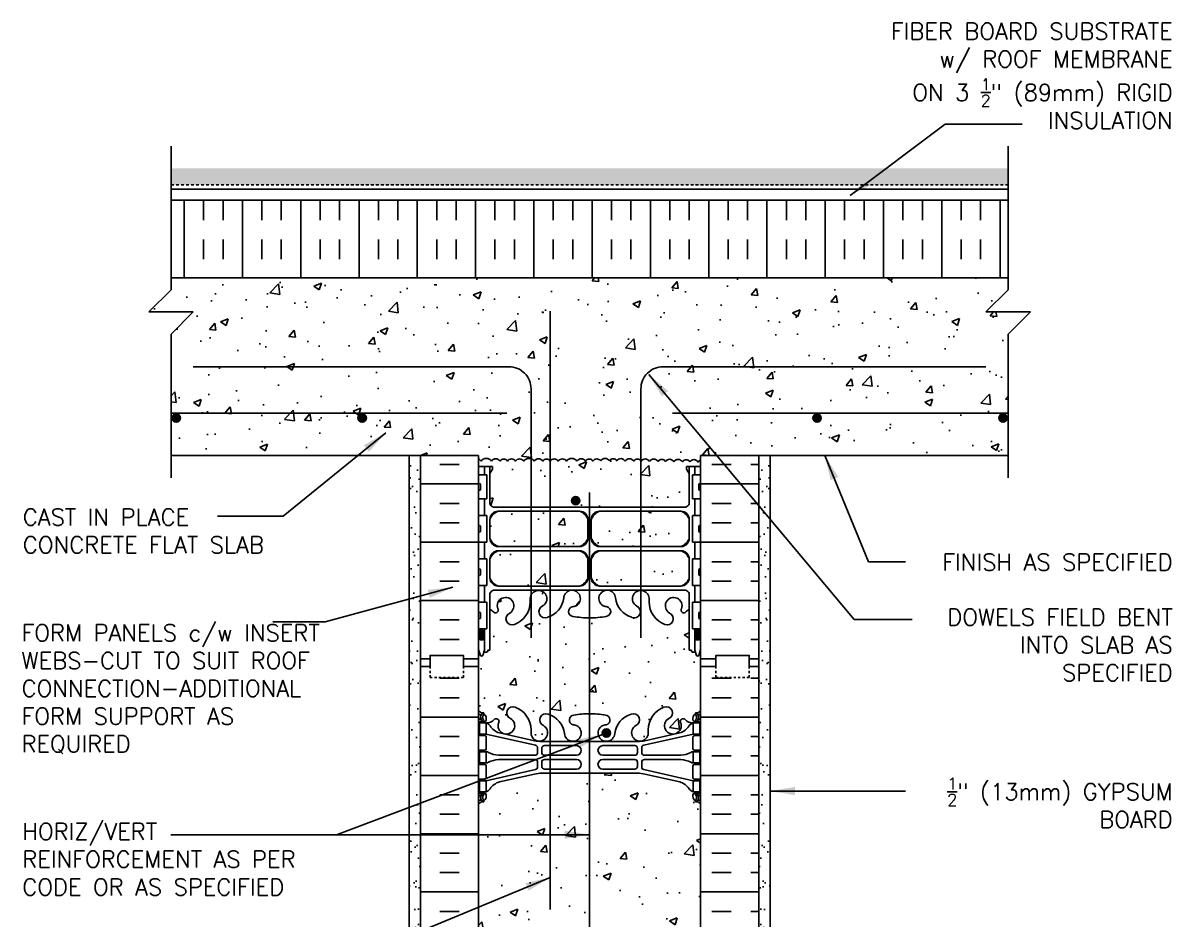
# Model space of a CAD drawing. Header units: inches. Extents: x 103.7 to 155.5, y 81.8 to 152.
# Drawn here: x 103.7 to 155.5, y 111.7 to 152 of the extents above; entities that cross this region are included whole.
import ezdxf

# ---------------------------------------------------------------- set-up
doc = ezdxf.new("R2010")
doc.units = ezdxf.units.IN
doc.header["$LTSCALE"] = 0.5
doc.header["$MEASUREMENT"] = 0
doc.linetypes.add('DASHED2', pattern=[0.375, 0.25, -0.125])
for name, color, linetype in [('HATCH', 12, 'Continuous'), ('line25', 2, 'Continuous'), ('LINE3', 3, 'Continuous'), ('LINE50', 5, 'Continuous'), ('LINE9', 9, 'Continuous'), ('TEXT', 4, 'Continuous'), ('Web_Edge', 9, 'Continuous')]:
    doc.layers.add(name, color=color, linetype=linetype)
doc.styles.add('DIM', font='romans.shx', dxfattribs={"width": 0.7})
doc.styles.add('ROMANS', font='romans.shx', dxfattribs={"height": 0.75})
doc.dimstyles.new('ext_12', dxfattribs={"dimscale": 12, "dimtxt": 0.09375, "dimasz": 0.09375, "dimexe": 0.09375, "dimexo": 0.0625, "dimgap": 0.0625, "dimtad": 1, "dimdec": 1, "dimzin": 3, "dimdsep": 46, "dimlunit": 4, "dimtxsty": 'DIM', "dimcen": 0.09, "dimdle": 0.09375, "dimclrt": 4, "dimadec": 0, "dimazin": 0, "dimtfac": 1, "dimtdec": 1, "dimtmove": 2, "dimatfit": 3, "dimfxl": 1, "dimfrac": 2, "dimtolj": 1, "dimtzin": 0, "dimarcsym": 0})

msp = doc.modelspace()

# ---------------------------------------------------------------- hatches: boundary and pattern name
at = {"layer": 'HATCH'}
h = msp.add_hatch(dxfattribs=at)
h.set_pattern_fill('GRAVEL', color=256, style=0)
h.set_pattern_definition([(228.0128, (40.07605, -8.25249), (-7.999998232, -9.000001342), [0.134536, -13.319088]), (184.9697, (39.986048, -8.35249), (12.000001052, 0.999991307), [0.230868, -22.855925]), (132.5104, (39.75605, -8.37249), (9.999990718, -11.000008674), [0.162788, -16.116032]), (267.2737, (39.366048, -8.62249), (0.999996018, 20.000000295), [0.210238, -20.813558]), (292.8337, (39.356048, -8.83249), (-5.000009905, 11.999996412), [0.206155, -20.409373]), (357.2737, (39.436048, -9.02249), (-20.000000295, 0.999996018), [0.210238, -20.813558]), (37.6942, (39.646048, -9.03249), (-13.0000073456, -9.999990405), [0.278029, -27.524849]), (72.2553, (39.866048, -8.86249), (7.000010763, 21.999996231), [0.262488, -25.986321]), (121.4296, (39.946048, -8.61249), (-8.000008234, 12.999995036), [0.21095, -20.884073]), (175.2364, (39.83605, -8.43249), (11.000000946, -0.999991533), [0.240832, -11.800763]), (222.3974, (39.596048, -8.41249), (-12.000007351, -10.999992082), [0.311448, -30.833375]), (138.8141, (40.35605, -8.63249), (-7.000002947, 5.999997313), [0.106301, -10.523844]), (171.4692, (40.27605, -8.56249), (12.999998285, -2.00000791), [0.202237, -20.021511]), (225, (40.07605, -8.5325), (-1e-16, -1.0000003), [0.141421, -1.272792]), (203.1986, (40.00605, -8.41249), (4.99999973, 2.000001325), [0.076158, -7.539615]), (291.8014, (39.93605, -8.4425), (-0.99999991, 3.00000027), [0.107703, -5.277462]), (30.9638, (39.97605, -8.5425), (2.99999802, 2.00000248), [0.174929, -5.656023]), (161.5651, (40.12605, -8.4525), (2.00000043, -0.9999984), [0.126491, -3.035787]), (16.3895, (39.35605, -8.44249), (10.000002198, 2.99999271), [0.1772, -17.542845]), (70.3462, (39.52605, -8.39249), (-3.999995247, -11.000002136), [0.148661, -14.717408]), (293.1986, (40.12605, -8.25249), (-2.000001325, 4.99999973), [0.152315, -7.463458]), (343.6105, (40.18605, -8.39249), (-10.000002198, 2.99999271), [0.1772, -17.542845]), (339.444, (39.35605, -9.06249), (-5.000001845, 1.999996), [0.17088, -8.373124]), (294.7751, (39.51605, -9.12249), (-4.99999219, 11.000003422), [0.143178, -14.174643]), (66.8014, (40.13605, -9.25249), (2.000001325, 4.99999973), [0.152315, -7.463458]), (17.354, (40.19605, -9.11249), (-13.00000202, -3.999994502), [0.167631, -16.595424]), (69.444, (39.64605, -9.25249), (-1.999996, -5.000001845), [0.08544, -8.458564]), (101.3099, (40.07605, -9.2525), (-0.99999763, 4.00000075), [0.05099, -5.048029]), (165.9638, (40.06605, -9.2025), (3.00000055, -0.99999806), [0.206155, -3.91695]), (186.009, (39.86605, -9.15249), (9.999999751, 0.999999317), [0.19105, -18.913923]), (303.6901, (39.97605, -8.6325), (-1.00000133, 1.99999956), [0.144222, -3.461329]), (353.1572, (40.056048, -8.75249), (16.9999993655, -2.000007998), [0.251794, -24.927563]), (60.9454, (40.30605, -8.78249), (-4.000000027, -7.000000385), [0.102956, -10.192674]), (90, (40.356, -8.6925), (-1, 1), [0.06, -0.94]), (120.2564, (39.84605, -9.12249), (3.999994887, -7.000002456), [0.138924, -13.75352]), (48.0128, (39.77605, -9.00249), (7.999998232, 9.000001342), [0.269072, -13.184552]), (0, (39.956, -8.8025), (1, 1), [0.26, -0.74]), (325.3048, (40.21605, -8.80249), (-9.99999426, 7.00000861), [0.158114, -15.653274]), (254.0546, (40.34605, -8.89249), (-0.99999989, -4.00000013), [0.145602, -7.134508]), (207.646, (40.306048, -9.03249), (-18.999995807, -10.000007713), [0.237065, -23.469474]), (175.4261, (40.096048, -9.14249), (-13.000000558, 0.999994801), [0.250799, -24.829074])])
h.paths.add_polyline_path([(148.098, 144.722), (148.098, 145.472), (110.396, 145.472), (110.396, 144.722)])
h = msp.add_hatch(dxfattribs=at)
h.set_pattern_fill('INSUL', color=256, scale=7, angle=90, style=0)
h.set_pattern_definition([(90, (37.4825, -14.3667), (-2.625, 2e-16), []), (90, (36.6075, -14.3667), (-2.625, 2e-16), [0.875, -0.875]), (90, (35.7325, -14.3667), (-2.625, 2e-16), [0.875, -0.875])])
h.paths.add_polyline_path([(148.098, 140.534), (148.098, 144.034), (110.396, 144.034), (110.396, 140.534)])
h = msp.add_hatch(dxfattribs=at)
h.set_pattern_fill('AR-CONC', color=256, scale=0.5)
h.paths.add_polyline_path([(148.098, 138.003), (149.098, 139.003), (147.098, 139.003), (148.098, 140.003), (148.098, 140.534), (110.396, 140.534), (110.396, 140.003), (109.396, 139.003), (111.396, 139.003), (110.396, 138.003), (110.396, 132.534), (124.247, 132.534), (124.247, 132.368, -0.154863), (124.356, 132.284, -0.520567), (124.822, 132.284, -0.520567), (125.215, 132.284, -0.520567), (125.547, 132.284, -0.520567), (125.909, 132.284, -0.520567), (126.281, 132.284, -0.520567), (126.747, 132.284, -0.520567), (127.14, 132.284, -0.520567), (127.471, 132.284, -0.520567), (127.834, 132.284, -0.520567), (128.206, 132.284, -0.520567), (128.672, 132.284, -0.520567), (129.065, 132.284, -0.520567), (129.396, 132.284, -0.493322), (129.747, 132.3, -0.520567), (130.14, 132.3, -0.520567), (130.471, 132.3, -0.546814), (130.843, 132.284, -0.520567), (131.237, 132.284, -0.520567), (131.568, 132.284, -0.546814), (131.94, 132.269, -0.520567), (132.333, 132.269, -0.520567), (132.664, 132.269, -0.546814), (133.036, 132.254, -0.520567), (133.43, 132.254, -0.520567), (133.761, 132.254, -0.546814), (134.133, 132.239, -0.153631), (134.247, 132.327), (134.247, 132.534), (148.098, 132.534)])
h.paths.add_polyline_path([(133.737, 131.722), (133.617, 131.922), (133.617, 132.034), (134.247, 132.034), (134.247, 132.327, 0.153631), (134.133, 132.239, 0.546814), (133.761, 132.254, 0.520567), (133.43, 132.254, 0.520567), (133.036, 132.254, 0.546814), (132.664, 132.269, 0.520567), (132.333, 132.269, 0.520567), (131.94, 132.269, 0.546814), (131.568, 132.284, 0.520567), (131.237, 132.284, 0.520567), (130.843, 132.284, 0.546814), (130.471, 132.3, 0.520567), (130.14, 132.3, 0.520567), (129.747, 132.3, 0.493322), (129.396, 132.284, 0.520567), (129.065, 132.284, 0.520567), (128.672, 132.284, 0.520567), (128.206, 132.284, 0.520567), (127.834, 132.284, 0.520567), (127.471, 132.284, 0.520567), (127.14, 132.284, 0.520567), (126.747, 132.284, 0.520567), (126.281, 132.284, 0.520567), (125.909, 132.284, 0.520567), (125.547, 132.284, 0.520567), (125.215, 132.284, 0.520567), (124.822, 132.284, 0.520567), (124.356, 132.284, 0.154863), (124.247, 132.368), (124.247, 132.034), (124.877, 132.034), (124.877, 131.922), (124.757, 131.722), (124.757, 130.361, 0.268156), (124.918, 130.213), (133.576, 130.213, 0.268138), (133.737, 130.361)])
h.paths.add_polyline_path([(129.171, 128.809), (129.171, 129.65, 0.225652), (128.796, 130.025), (125.132, 130.025, 0.225652), (124.757, 129.65), (124.757, 128.809, 0.225652), (125.132, 128.434), (128.796, 128.434, 0.225652)])
h.paths.add_polyline_path([(129.171, 127.869, 0.225652), (128.796, 128.244), (125.132, 128.244, 0.225652), (124.757, 127.869), (124.757, 127.028, 0.225652), (125.132, 126.653), (128.796, 126.653, 0.225652), (129.171, 127.028)])
h.paths.add_polyline_path([(133.737, 127.869, 0.225652), (133.362, 128.244), (129.698, 128.244, 0.225652), (129.323, 127.869), (129.323, 127.028, 0.225652), (129.698, 126.653), (133.362, 126.653, 0.225652), (133.737, 127.028)])
h.paths.add_polyline_path([(133.737, 129.65, 0.225652), (133.362, 130.025), (129.698, 130.025, 0.225652), (129.323, 129.65), (129.323, 128.809, 0.225652), (129.698, 128.434), (133.362, 128.434, 0.225652), (133.737, 128.809)])
h.paths.add_polyline_path([(134.247, 123.034), (134.247, 123.794), (134.162, 123.533, -0.6), (134.062, 123.533), (134.013, 123.683), (133.887, 123.683, -0.414214), (133.837, 123.733), (133.837, 123.763), (133.737, 123.763), (133.737, 125.6, 0.108935), (133.584, 125.487, -0.8344), (133.373, 125.613), (133.385, 125.634, 2.155404), (132.846, 125.44, -1), (132.632, 124.929, -0.311223), (131.923, 125.945), (131.924, 126.11, 1.661382), (131.363, 125.757, -1), (131.149, 125.246, -0.30095), (130.413, 126.118, 1.661382), (129.852, 125.765, 0.055617), (130.031, 125.72, -0.843243), (129.997, 125.287, -0.049932), (129.247, 125.223, -0.049932), (128.497, 125.287, -0.843243), (128.463, 125.72, 0.055617), (128.642, 125.765, 1.661382), (128.081, 126.118, -0.30095), (127.345, 125.246, -1), (127.131, 125.757, 1.661382), (126.57, 126.11), (126.571, 125.945, -0.311223), (125.862, 124.929, -1), (125.648, 125.44, 2.155404), (125.11, 125.634), (125.121, 125.613, -0.834375), (124.91, 125.487, 0.108938), (124.757, 125.6), (124.757, 123.763), (124.657, 123.763), (124.657, 123.733, -0.414214), (124.607, 123.683), (124.481, 123.683), (124.432, 123.533, -0.6), (124.332, 123.533), (124.247, 123.794), (124.247, 123.034), (124.247, 121.034, 0.088416), (124.393, 120.937), (124.483, 120.937), (124.483, 120.895, -0.249069), (124.593, 120.688), (124.593, 120.621, -0.414214), (124.531, 120.558), (124.483, 120.558), (124.483, 120.488), (124.588, 120.488, 0.231736), (124.946, 120.639, -0.8344), (125.157, 120.514), (125.146, 120.492, 2.155404), (125.684, 120.687, -1), (125.898, 121.198, -0.311223), (126.607, 120.182), (126.606, 120.017, 1.661382), (127.167, 120.37, -1), (127.381, 120.881, -0.30095), (128.117, 120.009, 1.661382), (128.678, 120.361, 0.055617), (128.499, 120.407, -0.843243), (128.533, 120.839, -0.047544), (129.247, 120.904, -0.047544), (129.961, 120.839, -0.843243), (129.995, 120.407, 0.055617), (129.816, 120.361, 1.661382), (130.377, 120.009, -0.30095), (131.113, 120.881, -1), (131.327, 120.37, 1.661382), (131.888, 120.017), (131.887, 120.182, -0.311223), (132.596, 121.198, -1), (132.81, 120.687, 2.155404), (133.349, 120.492), (133.337, 120.514, -0.834375), (133.548, 120.639, 0.23174), (133.906, 120.488), (134.011, 120.488), (134.011, 120.558), (133.964, 120.558, -0.414214), (133.901, 120.621), (133.901, 120.688, -0.249069), (134.011, 120.895), (134.011, 120.937), (134.101, 120.937, 0.08841), (134.247, 121.034)])
h.paths.add_polyline_path([(134.247, 116.842, 0.08841), (134.101, 116.939), (134.011, 116.939), (134.011, 116.981, -0.249069), (133.901, 117.188), (133.901, 117.256, -0.414214), (133.964, 117.318), (134.011, 117.318), (134.011, 117.388), (133.906, 117.388, -0.155529), (133.73, 117.522, 0.180914), (133.313, 117.834), (131.732, 118.187, 0.054974), (131.405, 118.223), (129.247, 118.223), (127.089, 118.223, 0.054974), (126.762, 118.187), (125.181, 117.834, 0.180914), (124.764, 117.522, -0.155529), (124.588, 117.388), (124.483, 117.388), (124.483, 117.318), (124.531, 117.318, -0.414214), (124.593, 117.256), (124.593, 117.188, -0.249069), (124.483, 116.981), (124.483, 116.939), (124.393, 116.939, 0.088416), (124.247, 116.842), (124.247, 111.227, 0.088416), (124.393, 111.129), (124.483, 111.129), (124.483, 111.088, -0.249069), (124.593, 110.881), (124.593, 110.813, -0.414214), (124.531, 110.751), (124.483, 110.751), (124.483, 110.681), (124.588, 110.681, -0.155529), (124.764, 110.547, 0.180914), (125.181, 110.235), (126.762, 109.882, 0.054974), (127.089, 109.846), (129.247, 109.846), (131.405, 109.846, 0.054974), (131.732, 109.882), (133.313, 110.235, 0.180914), (133.73, 110.547, -0.155529), (133.906, 110.681), (134.011, 110.681), (134.011, 110.751), (133.964, 110.751, -0.414214), (133.901, 110.813), (133.901, 110.881, -0.249069), (134.011, 111.088), (134.011, 111.129), (134.101, 111.129, 0.08841), (134.247, 111.227)])
h.paths.add_polyline_path([(134.247, 107.034, 0.08841), (134.101, 107.132), (134.011, 107.132), (134.011, 107.174, -0.249069), (133.901, 107.381), (133.901, 107.448, -0.414214), (133.964, 107.511), (134.011, 107.511), (134.011, 107.581), (133.906, 107.581, 0.231736), (133.548, 107.43, -0.8344), (133.337, 107.555), (133.349, 107.576, 2.155404), (132.81, 107.382, -1), (132.596, 106.871, -0.311223), (131.887, 107.887), (131.888, 108.052, 1.661382), (131.327, 107.699, -1), (131.113, 107.188, -0.30095), (130.377, 108.06, 1.661382), (129.816, 107.708, 0.055617), (129.995, 107.662, -0.843243), (129.961, 107.23, -0.047544), (129.247, 107.165, -0.047544), (128.533, 107.23, -0.843243), (128.499, 107.662, 0.055617), (128.678, 107.708, 1.661382), (128.117, 108.06, -0.30095), (127.381, 107.188, -1), (127.167, 107.699, 1.661382), (126.606, 108.052), (126.607, 107.887, -0.311223), (125.898, 106.871, -1), (125.684, 107.382, 2.155404), (125.146, 107.576), (125.157, 107.555, -0.834375), (124.946, 107.43, 0.23174), (124.588, 107.581), (124.483, 107.581), (124.483, 107.511), (124.531, 107.511, -0.414214), (124.593, 107.448), (124.593, 107.381, -0.249069), (124.483, 107.174), (124.483, 107.132), (124.393, 107.132, 0.088416), (124.247, 107.034), (124.247, 105.034), (128.247, 105.034), (129.247, 104.034), (129.247, 106.034), (130.247, 105.034), (134.247, 105.034)])
h = msp.add_hatch(dxfattribs=at)
h.set_pattern_fill('AR-SAND', color=256, scale=0.5, style=0)
h.set_pattern_definition([(142.5, (353.0134, 2.6143), (0.0314967, 0.9634119), [0, -0.76, 0, -0.85, 0, -0.8125]), (172.5, (353.0134, 2.6143), (-0.8848884, 1.411073), [0, -0.41, 0, -0.685, 0, -0.2625]), (212.5, (353.6284, 2.6143), (-1.557071, 0.0028295), [0, -0.25, 0, -0.9, 0, -1.175]), (222.5, (353.6284, 2.6143), (-1.503063, 0.438838), [0, -0.125, 0, -0.59, 0, -0.675])])
h.paths.add_polyline_path([(121.122, 116.947), (121.622, 116.947), (121.622, 105.034), (121.122, 105.034)])
h.paths.add_polyline_path([(121.122, 132.534), (121.622, 132.534), (121.622, 132.06), (121.122, 132.06)])
h.paths.add_polyline_path([(121.122, 117.034), (121.622, 117.034), (121.622, 132.034), (121.122, 132.034)])
h.paths.add_polyline_path([(121.622, 140.535), (121.122, 140.535), (121.122, 140.534), (121.622, 140.534)])
h = msp.add_hatch(dxfattribs=at)
h.set_pattern_fill('INSUL', color=256, scale=7, style=0)
h.paths.add_polyline_path([(124.247, 132.534), (121.622, 132.534), (121.622, 123.034), (122.06, 123.034), (122.06, 123.534), (123.56, 123.534), (123.56, 123.034), (124.247, 123.034)])
h.paths.add_polyline_path([(136.872, 132.534), (134.247, 132.534), (134.247, 123.034), (134.935, 123.034), (134.935, 123.534), (136.435, 123.534), (136.435, 123.034), (136.872, 123.034)])
h = msp.add_hatch(dxfattribs=at)
h.set_pattern_fill('AR-SAND', color=256, scale=0.5, style=0)
h.set_pattern_definition([(37.5, (-94.5193, 2.6143), (-0.0314967, 0.9634119), [0, -0.76, 0, -0.85, 0, -0.8125]), (7.5, (-94.5193, 2.6143), (0.8848884, 1.411073), [0, -0.41, 0, -0.685, 0, -0.2625]), (327.5, (-95.1343, 2.6143), (1.557071, 0.0028295), [0, -0.25, 0, -0.9, 0, -1.175]), (317.5, (-95.1343, 2.6143), (1.503063, 0.438838), [0, -0.125, 0, -0.59, 0, -0.675])])
h.paths.add_polyline_path([(137.372, 116.947), (136.872, 116.947), (136.872, 105.034), (137.372, 105.034)])
h.paths.add_polyline_path([(137.372, 132.534), (136.872, 132.534), (136.872, 132.06), (137.372, 132.06)])
h.paths.add_polyline_path([(137.372, 117.034), (136.872, 117.034), (136.872, 132.034), (137.372, 132.034)])
h = msp.add_hatch(dxfattribs=at)
h.set_pattern_fill('INSUL', color=256, scale=7, style=0)
h.paths.add_polyline_path([(136.872, 123.034), (136.435, 123.034), (136.435, 122.534), (134.935, 122.534), (134.935, 123.034), (134.247, 123.034), (134.247, 105.034), (134.935, 105.034), (134.935, 105.534), (136.435, 105.534), (136.435, 105.034), (136.872, 105.034)])
h.paths.add_polyline_path([(124.247, 123.034), (123.56, 123.034), (123.56, 122.534), (122.06, 122.534), (122.06, 123.034), (121.622, 123.034), (121.622, 105.034), (122.06, 105.034), (122.06, 105.534), (123.56, 105.534), (123.56, 105.034), (124.247, 105.034)])
at = {"layer": 'LINE3'}
for points in [[(110.813, 134.222, 1), (110.438, 134.222, 1)], [(119.188, 134.222, 1), (118.813, 134.222, 1)], [(139.681, 134.222, 1), (139.306, 134.222, 1)], [(148.056, 134.222, 1), (147.681, 134.222, 1)], [(128.805, 130.502, 1), (128.43, 130.502, 1)], [(130.191, 120.036, 1), (129.816, 120.036, 1)]]:
    msp.add_hatch(color=256, dxfattribs=at).paths.add_polyline_path(points)

# ---------------------------------------------------------------- linework, layer by layer
at = {"layer": 'HATCH'}
for points in [[(124.822, 132.284, 0.520567), (124.356, 132.284, 0.154863), (124.247, 132.368, 0.154863)], [(126.747, 132.284, 0.520567), (126.281, 132.284, 0.520567), (125.909, 132.284, 0.520567), (125.547, 132.284, 0.520567), (125.215, 132.284, 0.520567), (124.822, 132.284, 0.212897), (124.822, 132.284, 0.212897)], [(128.672, 132.284, 0.520567), (128.206, 132.284, 0.520567), (127.834, 132.284, 0.520567), (127.471, 132.284, 0.520567), (127.14, 132.284, 0.520567), (126.747, 132.284, 0.212897), (126.747, 132.284, 0.212897)], [(129.747, 132.3, 0.493322), (129.396, 132.284, 0.520567), (129.065, 132.284, 0.520567), (128.672, 132.284, 0.212897), (128.672, 132.284)], [(130.843, 132.284, 0.546814), (130.471, 132.3, 0.520567), (130.14, 132.3, 0.520567), (129.747, 132.3, 0.212897), (129.747, 132.3)], [(131.94, 132.269, 0.546814), (131.568, 132.284, 0.520567), (131.237, 132.284, 0.520567), (130.843, 132.284, 0.212897), (130.843, 132.284)], [(133.036, 132.254, 0.546814), (132.664, 132.269, 0.520567), (132.333, 132.269, 0.520567), (131.94, 132.269, 0.212897), (131.94, 132.269)], [(134.133, 132.239, 0.546814), (133.761, 132.254, 0.520567), (133.43, 132.254, 0.520567), (133.036, 132.254, 0.212897), (133.036, 132.254)], [(134.247, 132.327, 0.153631), (134.133, 132.239), (134.133, 132.239)]]:
    msp.add_lwpolyline(points, format="xyb", dxfattribs=at)
at = {"layer": 'line25'}
for p, q in [((110.396, 140.534), (148.098, 140.534)), ((124.247, 132.534), (110.396, 132.534)), ((124.247, 123.034), (124.247, 132.534)), ((124.247, 123.034), (124.247, 132.534)), ((134.247, 132.534), (134.247, 123.034)), ((134.247, 132.534), (148.098, 132.534)), ((124.247, 131.659), (124.612, 131.659)), ((124.612, 130.579), (124.612, 131.659)), ((134.247, 131.659), (133.882, 131.659)), ((133.882, 130.579), (133.882, 131.659)), ((124.247, 130.579), (124.612, 130.579)), ((134.247, 130.579), (133.882, 130.579)), ((124.247, 129.829), (124.612, 129.829)), ((124.612, 129.829), (124.612, 128.629)), ((134.247, 129.829), (133.882, 129.829)), ((133.882, 129.829), (133.882, 128.629)), ((124.247, 128.629), (124.612, 128.629)), ((134.247, 128.629), (133.882, 128.629)), ((124.247, 127.879), (124.612, 127.879)), ((124.612, 127.879), (124.612, 126.679)), ((134.247, 127.879), (133.882, 127.879)), ((133.882, 127.879), (133.882, 126.679)), ((124.247, 126.679), (124.612, 126.679)), ((134.247, 126.679), (133.882, 126.679)), ((124.247, 125.929), (124.612, 125.929)), ((124.612, 125.929), (124.612, 124.729)), ((134.247, 125.929), (133.882, 125.929)), ((133.882, 125.929), (133.882, 124.729)), ((124.247, 124.729), (124.612, 124.729)), ((134.247, 124.729), (133.882, 124.729)), ((124.247, 123.034), (124.247, 105.034)), ((134.247, 105.034), (134.247, 123.034))]:
    msp.add_line(p, q, dxfattribs=at)
msp.add_lwpolyline([(148.098, 144.034), (110.396, 144.034)], dxfattribs=at)
at = {"layer": 'LINE3'}
for p, q in [((127.466, 112.088), (127.466, 139.034)), ((110.396, 134.44), (125.521, 134.44)), ((148.098, 134.44), (132.973, 134.44)), ((129.247, 106.034), (129.247, 130.862))]:
    msp.add_line(p, q, dxfattribs=at)
at = {"layer": 'LINE3', "linetype": 'Continuous'}
for points in [[(126.61, 124.327), (126.61, 135.534, 0.414214), (125.61, 136.534), (111.396, 136.534)], [(131.556, 124.327), (131.556, 135.534, -0.414214), (132.556, 136.534), (147.098, 136.534)]]:
    msp.add_lwpolyline(points, format="xyb", dxfattribs=at)
at = {"layer": 'LINE3'}
for centre in [(110.626, 134.222), (119.001, 134.222), (139.493, 134.222), (147.868, 134.222), (128.617, 130.502), (130.003, 120.036)]:
    msp.add_circle(centre, 0.188, dxfattribs=at)
at = {"layer": 'LINE50', "color": 9, "linetype": 'DASHED2'}
msp.add_line((148.098, 144.722), (110.396, 144.722), dxfattribs=at)
at = {"layer": 'LINE50'}
for p, q in [((121.622, 132.534), (121.622, 123.034)), ((136.872, 132.534), (136.872, 123.034)), ((121.622, 105.034), (121.622, 123.034)), ((134.247, 123.034), (134.935, 123.034)), ((136.872, 105.034), (136.872, 123.034))]:
    msp.add_line(p, q, dxfattribs=at)
for points in [[(121.622, 123.034), (122.06, 123.034), (122.06, 123.534), (123.56, 123.534), (123.56, 123.034), (124.247, 123.034)], [(136.872, 123.034), (136.435, 123.034), (136.435, 123.534), (134.935, 123.534), (134.935, 123.034), (134.247, 123.034)]]:
    msp.add_lwpolyline(points, dxfattribs=at)
at = {"layer": 'LINE9'}
for p, q in [((110.396, 140.003), (110.396, 146.472)), ((148.098, 140.003), (148.098, 146.472)), ((109.396, 139.003), (110.396, 140.003)), ((147.098, 139.003), (148.098, 140.003)), ((109.396, 139.003), (111.396, 139.003)), ((111.396, 139.003), (110.396, 138.003)), ((147.098, 139.003), (149.098, 139.003)), ((149.098, 139.003), (148.098, 138.003)), ((110.396, 131.534), (110.396, 138.003)), ((148.098, 131.534), (148.098, 138.003)), ((121.122, 132.534), (121.122, 105.034)), ((137.372, 132.534), (137.372, 105.034)), ((124.247, 131.009), (124.247, 131.229)), ((124.247, 131.174), (124.247, 131.174)), ((124.247, 131.064), (124.247, 131.064)), ((124.287, 131.269), (124.287, 131.269)), ((124.287, 130.969), (124.287, 130.969)), ((124.327, 131.009), (124.327, 131.229)), ((134.167, 131.009), (134.167, 131.229)), ((134.207, 131.269), (134.207, 131.269)), ((134.207, 130.969), (134.207, 130.969)), ((134.247, 131.009), (134.247, 131.229)), ((134.247, 131.174), (134.247, 131.174)), ((134.247, 131.064), (134.247, 131.064)), ((124.247, 129.339), (124.247, 129.119)), ((124.247, 129.284), (124.247, 129.284)), ((124.247, 129.174), (124.247, 129.174)), ((124.287, 129.379), (124.287, 129.379)), ((124.287, 129.079), (124.287, 129.079)), ((124.327, 129.339), (124.327, 129.119)), ((134.167, 129.339), (134.167, 129.119)), ((134.207, 129.379), (134.207, 129.379)), ((134.207, 129.079), (134.207, 129.079)), ((134.247, 129.339), (134.247, 129.119)), ((134.247, 129.284), (134.247, 129.284)), ((134.247, 129.174), (134.247, 129.174)), ((124.247, 127.389), (124.247, 127.169)), ((124.247, 127.334), (124.247, 127.334)), ((124.327, 127.389), (124.327, 127.169)), ((134.167, 127.389), (134.167, 127.169)), ((134.247, 127.389), (134.247, 127.169)), ((134.247, 127.334), (134.247, 127.334)), ((124.247, 127.224), (124.247, 127.224)), ((124.287, 127.129), (124.287, 127.129)), ((134.207, 127.129), (134.207, 127.129)), ((134.247, 127.224), (134.247, 127.224)), ((124.247, 125.439), (124.247, 125.219)), ((124.247, 125.384), (124.247, 125.384)), ((124.247, 125.274), (124.247, 125.274)), ((124.287, 125.479), (124.287, 125.479)), ((124.327, 125.439), (124.327, 125.219)), ((134.167, 125.439), (134.167, 125.219)), ((134.207, 125.479), (134.207, 125.479)), ((134.247, 125.439), (134.247, 125.219)), ((134.247, 125.384), (134.247, 125.384)), ((134.247, 125.274), (134.247, 125.274)), ((124.287, 125.179), (124.287, 125.179)), ((134.207, 125.179), (134.207, 125.179))]:
    msp.add_line(p, q, dxfattribs=at)
msp.add_lwpolyline([(148.098, 144.534), (110.396, 144.534)], dxfattribs=at)
at = {"layer": 'LINE9', "linetype": 'DASHED2', "ltscale": 0.15}
for points in [[(122.06, 123.034), (122.06, 123.034), (122.06, 122.534), (123.56, 122.534), (123.56, 123.034), (123.56, 123.034)], [(136.435, 123.034), (136.435, 123.034), (136.435, 122.534), (134.935, 122.534), (134.935, 123.034), (134.935, 123.034)]]:
    msp.add_lwpolyline(points, dxfattribs=at)
at = {"layer": 'LINE9'}
for centre, start, end in [((124.287, 131.229), 90, 180), ((124.287, 131.009), 180, 270), ((124.287, 131.229), 360, 90), ((124.287, 131.009), 270, 0), ((134.207, 131.229), 90, 180), ((134.207, 131.009), 180, 270), ((134.207, 131.229), 0, 90), ((134.207, 131.009), 270, 0), ((124.287, 129.339), 90, 180), ((124.287, 129.119), 180, 270), ((124.287, 129.339), 0, 90), ((124.287, 129.119), 270, 0), ((134.207, 129.339), 90, 180), ((134.207, 129.119), 180, 270), ((134.207, 129.339), 360, 90), ((134.207, 129.119), 270, 0), ((124.287, 127.389), 90, 180), ((124.287, 127.389), 0, 90), ((134.207, 127.389), 90, 180), ((134.207, 127.389), 360, 90), ((124.287, 127.169), 180, 270), ((124.287, 127.169), 270, 0), ((134.207, 127.169), 180, 270), ((134.207, 127.169), 270, 0), ((124.287, 125.439), 90, 180), ((124.287, 125.439), 0, 90), ((134.207, 125.439), 90, 180), ((134.207, 125.439), 360, 90), ((124.287, 125.219), 180, 270), ((124.287, 125.219), 270, 0), ((134.207, 125.219), 180, 270), ((134.207, 125.219), 270, 0)]:
    msp.add_arc(centre, 0.04, start, end, dxfattribs=at)
at = {"layer": 'Web_Edge'}
for p, q in [((124.877, 132.034), (124.247, 132.034)), ((124.757, 132.034), (124.757, 130.361)), ((124.877, 132.034), (124.877, 131.922)), ((124.877, 132.034), (124.877, 131.922)), ((133.617, 132.034), (134.247, 132.034)), ((133.617, 132.034), (133.617, 131.922)), ((133.617, 132.034), (133.617, 131.922)), ((133.737, 132.034), (133.737, 130.361)), ((124.877, 131.922), (124.757, 131.722)), ((124.877, 131.922), (124.757, 131.722)), ((133.617, 131.922), (133.737, 131.722)), ((133.617, 131.922), (133.737, 131.722)), ((133.576, 130.213), (124.918, 130.213)), ((128.796, 130.025), (125.132, 130.025)), ((133.362, 130.025), (129.698, 130.025)), ((124.757, 129.65), (124.757, 128.809)), ((129.171, 129.65), (129.171, 128.809)), ((129.323, 129.651), (129.323, 128.81)), ((133.737, 129.65), (133.737, 128.809)), ((125.132, 128.434), (128.796, 128.434)), ((133.362, 128.434), (129.698, 128.434)), ((124.757, 127.028), (124.757, 127.869)), ((125.132, 128.244), (128.796, 128.244)), ((129.171, 127.028), (129.171, 127.869)), ((129.323, 127.027), (129.323, 127.868)), ((133.362, 128.244), (129.698, 128.244)), ((133.737, 127.028), (133.737, 127.869)), ((124.757, 126.317), (124.757, 123.763)), ((133.576, 126.465), (124.918, 126.465)), ((128.796, 126.653), (125.132, 126.653)), ((133.362, 126.653), (129.698, 126.653)), ((133.737, 126.317), (133.737, 123.763)), ((126.571, 125.945), (126.57, 126.11)), ((131.923, 125.945), (131.924, 126.11)), ((125.11, 125.634), (125.121, 125.613)), ((133.385, 125.634), (133.373, 125.613)), ((124.507, 123.763), (124.507, 124.729)), ((133.987, 123.763), (133.987, 124.729)), ((124.247, 123.794), (124.332, 123.533)), ((124.507, 123.763), (124.432, 123.533)), ((124.657, 123.763), (124.757, 123.763)), ((124.657, 123.763), (124.657, 123.733)), ((124.657, 123.733), (124.657, 123.733)), ((133.837, 123.763), (133.737, 123.763)), ((133.837, 123.763), (133.837, 123.733)), ((133.837, 123.733), (133.837, 123.733)), ((133.987, 123.763), (134.062, 123.533)), ((134.247, 123.794), (134.162, 123.533)), ((124.481, 123.683), (124.607, 123.683)), ((134.013, 123.683), (133.887, 123.683)), ((124.247, 120.658), (124.325, 120.658)), ((124.393, 120.937), (124.483, 120.937)), ((124.483, 120.937), (124.483, 120.895)), ((124.593, 120.688), (124.593, 120.621)), ((133.901, 120.688), (133.901, 120.621)), ((134.101, 120.937), (134.011, 120.937)), ((134.011, 120.937), (134.011, 120.895)), ((134.247, 120.658), (134.169, 120.658)), ((124.247, 120.558), (124.531, 120.558)), ((124.393, 120.558), (124.393, 120.488)), ((124.483, 120.558), (124.483, 120.488)), ((125.146, 120.492), (125.157, 120.514)), ((126.607, 120.182), (126.606, 120.017)), ((131.887, 120.182), (131.888, 120.017)), ((133.349, 120.492), (133.337, 120.514)), ((134.247, 120.558), (133.964, 120.558)), ((134.011, 120.558), (134.011, 120.488)), ((134.101, 120.558), (134.101, 120.488)), ((124.247, 119.918), (124.531, 119.918)), ((124.393, 119.988), (124.393, 119.918)), ((124.483, 119.988), (124.483, 119.918)), ((126.806, 119.492), (124.588, 119.988)), ((124.593, 119.856), (124.593, 119.321)), ((126.762, 119.69), (125.181, 120.043)), ((127.089, 119.654), (129.247, 119.654)), ((131.405, 119.654), (129.247, 119.654)), ((131.688, 119.492), (133.906, 119.988)), ((131.732, 119.69), (133.313, 120.043)), ((133.901, 119.856), (133.901, 119.321)), ((134.247, 119.918), (133.964, 119.918)), ((134.011, 119.988), (134.011, 119.918)), ((134.101, 119.988), (134.101, 119.918)), ((124.247, 119.258), (124.531, 119.258)), ((124.393, 119.258), (124.393, 119.188)), ((124.483, 119.258), (124.483, 119.188)), ((126.903, 119.157), (126.903, 119.37)), ((127.091, 119.158), (127.091, 119.342)), ((127.216, 119.467), (128.655, 119.467)), ((131.278, 119.467), (129.839, 119.467)), ((131.403, 119.158), (131.403, 119.342)), ((131.591, 119.157), (131.591, 119.37)), ((134.247, 119.258), (133.964, 119.258)), ((134.011, 119.258), (134.011, 119.188)), ((134.101, 119.258), (134.101, 119.188)), ((124.247, 118.618), (124.531, 118.618)), ((124.393, 118.618), (124.393, 118.688)), ((124.483, 118.618), (124.483, 118.688)), ((124.593, 118.021), (124.593, 118.556)), ((126.778, 119.032), (125.141, 119.032)), ((126.778, 118.844), (125.141, 118.844)), ((126.903, 118.719), (126.903, 118.507)), ((127.091, 118.718), (127.091, 118.534)), ((127.216, 119.033), (128.655, 119.033)), ((127.216, 118.843), (128.655, 118.843)), ((131.278, 119.033), (129.839, 119.033)), ((131.278, 118.843), (129.839, 118.843)), ((131.403, 118.718), (131.403, 118.534)), ((131.591, 118.719), (131.591, 118.507)), ((131.716, 119.032), (133.353, 119.032)), ((131.716, 118.844), (133.353, 118.844)), ((133.901, 118.021), (133.901, 118.556)), ((134.247, 118.618), (133.964, 118.618)), ((134.011, 118.618), (134.011, 118.688)), ((134.101, 118.618), (134.101, 118.688)), ((126.806, 118.385), (124.588, 117.888)), ((126.762, 118.187), (125.181, 117.834)), ((127.089, 118.223), (129.247, 118.223)), ((127.216, 118.409), (128.655, 118.409)), ((131.405, 118.223), (129.247, 118.223)), ((131.278, 118.409), (129.839, 118.409)), ((131.688, 118.385), (133.906, 117.888)), ((131.732, 118.187), (133.313, 117.834)), ((124.247, 117.958), (124.531, 117.958)), ((124.393, 117.888), (124.393, 117.958)), ((124.483, 117.888), (124.483, 117.958)), ((134.247, 117.958), (133.964, 117.958)), ((134.011, 117.888), (134.011, 117.958)), ((134.101, 117.888), (134.101, 117.958)), ((124.247, 117.318), (124.531, 117.318)), ((124.247, 117.218), (124.325, 117.218)), ((124.393, 117.318), (124.393, 117.388)), ((124.483, 117.318), (124.483, 117.388)), ((124.483, 116.939), (124.483, 116.981)), ((124.593, 117.188), (124.593, 117.256)), ((133.901, 117.188), (133.901, 117.256)), ((134.247, 117.318), (133.964, 117.318)), ((134.011, 117.318), (134.011, 117.388)), ((134.011, 116.939), (134.011, 116.981)), ((134.101, 117.318), (134.101, 117.388)), ((134.247, 117.218), (134.169, 117.218)), ((124.393, 116.939), (124.483, 116.939)), ((134.101, 116.939), (134.011, 116.939))]:
    msp.add_line(p, q, dxfattribs=at)
for points in [[(124.507, 132.034), (124.507, 131.659)], [(133.987, 132.034), (133.987, 131.659)], [(124.507, 130.579), (124.507, 129.829)], [(133.987, 130.579), (133.987, 129.829)], [(124.507, 128.629), (124.507, 127.879)], [(133.987, 128.629), (133.987, 127.879)], [(124.507, 126.679), (124.507, 125.929)], [(133.987, 126.679), (133.987, 125.929)], [(124.507, 124.729), (124.507, 123.913)], [(133.987, 124.729), (133.987, 123.913)], [(124.588, 118.938), (124.588, 119.188), (124.288, 119.188), (124.288, 118.938)], [(133.906, 118.938), (133.906, 119.188), (134.206, 119.188), (134.206, 118.938)], [(124.588, 118.938), (124.588, 118.688), (124.288, 118.688), (124.288, 118.938)], [(133.906, 118.938), (133.906, 118.688), (134.206, 118.688), (134.206, 118.938)]]:
    msp.add_lwpolyline(points, dxfattribs=at)
for points in [[(124.457, 124.673), (124.307, 124.673), (124.307, 124.233), (124.457, 124.233)], [(124.417, 124.613), (124.347, 124.613), (124.347, 124.233), (124.417, 124.233)], [(134.037, 124.673), (134.187, 124.673), (134.187, 124.233), (134.037, 124.233)], [(134.077, 124.613), (134.147, 124.613), (134.147, 124.233), (134.077, 124.233)], [(124.288, 119.988), (124.588, 119.988), (124.588, 120.488), (124.288, 120.488)], [(134.206, 119.988), (133.906, 119.988), (133.906, 120.488), (134.206, 120.488)], [(124.288, 117.888), (124.588, 117.888), (124.588, 117.388), (124.288, 117.388)], [(134.206, 117.888), (133.906, 117.888), (133.906, 117.388), (134.206, 117.388)]]:
    msp.add_lwpolyline(points, close=True, dxfattribs=at)
for centre, radius, start, end in [((124.966, 130.426), 0.219, 197.388, 257.4322), ((125.339, 129.443), 0.617, 109.5682, 160.4318), ((125.132, 129.65), 0.375, 90, 180), ((128.589, 129.443), 0.617, 19.5682, 70.4318), ((128.796, 129.65), 0.375, 360, 90), ((129.905, 129.443), 0.617, 109.5682, 160.4318), ((129.698, 129.65), 0.375, 90, 180), ((133.155, 129.443), 0.617, 19.5682, 70.4318), ((133.362, 129.65), 0.375, 360, 90), ((133.528, 130.426), 0.219, 282.5678, 342.6083), ((125.339, 129.016), 0.617, 199.5682, 250.4318), ((125.132, 128.809), 0.375, 180, 270), ((128.589, 129.016), 0.617, 289.5682, 340.4318), ((128.796, 128.809), 0.375, 270, 0), ((129.905, 129.016), 0.617, 199.5682, 250.4318), ((129.698, 128.809), 0.375, 180, 270), ((133.155, 129.016), 0.617, 289.5682, 340.4318), ((133.362, 128.809), 0.375, 270, 0), ((125.339, 127.662), 0.617, 109.5682, 160.4318), ((125.132, 127.869), 0.375, 90, 180), ((128.589, 127.662), 0.617, 19.5682, 70.4318), ((128.796, 127.869), 0.375, 360, 90), ((129.905, 127.662), 0.617, 109.5682, 160.4318), ((129.698, 127.869), 0.375, 90, 180), ((133.155, 127.662), 0.617, 19.5682, 70.4318), ((133.362, 127.869), 0.375, 360, 90), ((125.339, 127.235), 0.617, 199.5682, 250.4318), ((125.132, 127.028), 0.375, 180, 270), ((128.589, 127.235), 0.617, 289.5682, 340.4318), ((128.796, 127.028), 0.375, 270, 0), ((129.905, 127.235), 0.617, 199.5682, 250.4318), ((129.698, 127.028), 0.375, 180, 270), ((133.155, 127.235), 0.617, 289.5682, 340.4318), ((133.362, 127.028), 0.375, 270, 0), ((124.966, 126.252), 0.219, 102.5678, 162.6118), ((126.944, 126.082), 0.375, 299.9315, 175.7552), ((128.455, 126.09), 0.375, 299.9315, 175.7552), ((130.039, 126.09), 0.375, 4.2448, 240.0685), ((131.55, 126.082), 0.375, 4.2448, 240.0685), ((133.528, 126.252), 0.219, 17.3917, 77.4322), ((125.461, 125.765), 0.375, 299.9315, 200.3757), ((125.479, 125.951), 1.092, 290.5175, 359.6668), ((127.054, 126.238), 1.034, 286.3365, 353.3331), ((131.44, 126.238), 1.034, 186.6669, 253.6635), ((133.015, 125.951), 1.092, 180.3332, 249.4825), ((133.033, 125.765), 0.375, 339.6243, 240.0685), ((124.577, 125.198), 0.441, 41.0127, 65.8813), ((125.004, 125.569), 0.125, 221.0127, 20.3757), ((125.755, 125.184), 0.277, 112.68, 292.68), ((127.238, 125.501), 0.277, 112.68, 292.68), ((128.517, 125.507), 0.22, 104.2604, 264.8165), ((128.348, 126.546), 0.834, 277.8937, 290.6271), ((129.194, 129), 3.777, 259.3725, 270.8066), ((129.3, 129), 3.777, 269.1934, 280.6275), ((130.146, 126.546), 0.834, 249.3729, 262.1063), ((129.977, 125.507), 0.22, 275.1835, 75.7396), ((131.256, 125.501), 0.277, 247.32, 67.32), ((132.739, 125.184), 0.277, 247.32, 67.32), ((133.49, 125.569), 0.125, 159.6243, 318.9873), ((133.917, 125.198), 0.441, 114.1182, 138.9873), ((124.607, 123.733), 0.05, 270, 0), ((133.887, 123.733), 0.05, 180, 270), ((124.382, 123.56), 0.0567, 208.0725, 331.9275), ((134.112, 123.56), 0.0567, 208.0725, 331.9275), ((125.791, 120.942), 0.277, 67.32, 247.32), ((125.515, 120.176), 1.092, 0.3332, 69.4825), ((132.979, 120.176), 1.092, 110.5175, 179.6668), ((132.703, 120.942), 0.277, 292.68, 112.68), ((124.593, 121.395), 0.5, 226.2109, 250.5288), ((124.593, 121.395), 0.6, 234.7832, 245.0748), ((124.325, 120.678), 0.0196, 269.4032, 15.4901), ((124.587, 120.743), 0.25, 140.1145, 222.4609), ((124.331, 120.832), 0.021, 343.464, 63.9957), ((124.429, 120.874), 0.045, 321.448, 139.1879), ((124.436, 120.604), 0.045, 222.4609, 42.4609), ((124.343, 120.688), 0.25, 0, 70.5288), ((124.587, 120.743), 0.16, 140.0001, 222.4609), ((124.531, 120.621), 0.0625, 270, 0), ((124.613, 120.929), 0.441, 266.7976, 318.9873), ((125.04, 120.557), 0.125, 339.6243, 138.9873), ((125.497, 120.362), 0.375, 159.6243, 60.0685), ((127.274, 120.625), 0.277, 67.32, 247.32), ((127.09, 119.888), 1.034, 6.6669, 73.6635), ((128.553, 120.62), 0.22, 95.1835, 255.7396), ((129.23, 117.127), 3.777, 89.7394, 100.6275), ((129.264, 117.127), 3.777, 79.3725, 90.2606), ((129.941, 120.62), 0.22, 284.2604, 84.8165), ((131.404, 119.888), 1.034, 106.3365, 173.3331), ((131.22, 120.625), 0.277, 292.68, 112.68), ((132.997, 120.362), 0.375, 119.9315, 20.3757), ((133.454, 120.557), 0.125, 41.0127, 200.3757), ((133.881, 120.929), 0.441, 221.0127, 273.2024), ((134.151, 120.688), 0.25, 109.4712, 180), ((133.964, 120.621), 0.0625, 180, 270), ((134.059, 120.604), 0.045, 137.5391, 317.5391), ((134.065, 120.874), 0.045, 40.8121, 218.552), ((133.907, 120.743), 0.16, 317.5391, 39.9999), ((133.901, 121.395), 0.5, 289.4712, 313.7878), ((133.907, 120.743), 0.25, 317.5391, 39.8855), ((134.163, 120.832), 0.021, 116.0043, 196.536), ((134.169, 120.678), 0.0196, 164.5099, 270.5968), ((133.901, 121.395), 0.6, 294.9252, 305.2168), ((124.466, 120.146), 0.364, 34.9775, 70.3387), ((125.389, 120.757), 0.743, 212.7919, 253.8107), ((126.98, 120.045), 0.375, 184.2448, 60.0685), ((128.491, 120.036), 0.375, 184.2448, 60.0685), ((128.384, 119.581), 0.834, 69.3729, 82.1063), ((130.003, 120.036), 0.375, 119.9315, 355.7552), ((130.11, 119.581), 0.834, 97.8937, 110.6271), ((131.514, 120.045), 0.375, 119.9315, 355.7552), ((133.105, 120.757), 0.743, 286.1893, 327.2081), ((134.028, 120.146), 0.364, 109.6613, 145.0225), ((124.531, 119.856), 0.0625, 0, 90), ((127.089, 121.154), 1.5, 257.4135, 270), ((131.405, 121.154), 1.5, 270, 282.5865), ((133.964, 119.856), 0.0625, 90, 180), ((124.531, 119.321), 0.0625, 270, 0), ((124.584, 118.97), 0.219, 60.4937, 88.92), ((125.23, 120.199), 1.17, 242.6365, 265.6505), ((126.778, 119.157), 0.125, 270, 0), ((126.778, 119.37), 0.125, 0, 77.3767), ((127.216, 119.342), 0.125, 90, 180), ((127.216, 119.158), 0.125, 180, 270), ((128.655, 119.25), 0.217, 270, 90), ((129.839, 119.25), 0.217, 90, 270), ((131.278, 119.342), 0.125, 0, 90), ((131.278, 119.158), 0.125, 270, 360), ((131.716, 119.37), 0.125, 102.6233, 180), ((131.716, 119.157), 0.125, 180, 270), ((133.265, 120.199), 1.17, 274.3495, 297.3635), ((133.91, 118.97), 0.219, 91.08, 119.5063), ((133.964, 119.321), 0.0625, 180, 270), ((124.531, 118.556), 0.0625, 0, 90), ((124.584, 118.907), 0.219, 271.08, 299.5063), ((125.23, 117.677), 1.17, 94.3495, 117.3635), ((126.778, 118.719), 0.125, 0, 90), ((127.216, 118.718), 0.125, 90, 180), ((127.216, 118.534), 0.125, 180, 270), ((128.655, 118.626), 0.217, 270, 90), ((129.839, 118.626), 0.217, 90, 270), ((131.278, 118.718), 0.125, 0, 90), ((131.278, 118.534), 0.125, 270, 0), ((131.716, 118.719), 0.125, 90, 180), ((133.265, 117.677), 1.17, 62.6365, 85.6505), ((133.91, 118.907), 0.219, 240.4937, 268.92), ((133.964, 118.556), 0.0625, 90, 180), ((124.531, 118.021), 0.0625, 270, 0), ((127.089, 116.723), 1.5, 90, 102.5865), ((126.778, 118.507), 0.125, 282.6233, 0), ((131.405, 116.723), 1.5, 77.4135, 90), ((131.716, 118.507), 0.125, 180, 257.3767), ((133.964, 118.021), 0.0625, 180, 270), ((124.466, 117.731), 0.364, 289.6613, 325.0225), ((125.389, 117.12), 0.743, 106.1893, 147.2081), ((133.105, 117.12), 0.743, 32.7919, 73.8107), ((134.028, 117.731), 0.364, 214.9775, 250.3387), ((124.593, 116.481), 0.6, 114.9252, 125.2168), ((124.325, 117.199), 0.0196, 344.5099, 90.5968), ((124.587, 117.134), 0.25, 137.5391, 219.8855), ((124.331, 117.044), 0.021, 296.0043, 16.536), ((124.429, 117.003), 0.045, 220.8121, 38.552), ((124.436, 117.272), 0.045, 317.5391, 137.5391), ((124.343, 117.188), 0.25, 289.4712, 360), ((124.587, 117.134), 0.16, 137.5391, 219.9999), ((124.531, 117.256), 0.0625, 360, 90), ((133.964, 117.256), 0.0625, 90, 180), ((134.151, 117.188), 0.25, 180, 250.5288), ((134.059, 117.272), 0.045, 42.4609, 222.4609), ((134.065, 117.003), 0.045, 141.448, 319.1879), ((133.907, 117.134), 0.16, 320.0001, 42.4609), ((133.907, 117.134), 0.25, 320.1145, 42.4609), ((134.163, 117.044), 0.021, 163.464, 243.9957), ((134.169, 117.199), 0.0196, 89.4032, 195.4901), ((133.901, 116.481), 0.6, 54.7842, 65.0748), ((124.593, 116.481), 0.5, 109.4712, 133.7891), ((133.901, 116.481), 0.5, 46.2122, 70.5288)]:
    msp.add_arc(centre, radius, start, end, dxfattribs=at)
for points in [[(127.091, 119.163), (127.091, 119.337)], [(131.403, 119.163), (131.403, 119.337)], [(127.091, 118.713), (127.091, 118.539)], [(131.403, 118.713), (131.403, 118.539)]]:
    msp.add_open_spline(points, degree=1, dxfattribs=at)

# ---------------------------------------------------------------- texts
at = {"layer": 'TEXT', "char_height": 0.75, "style": 'ROMANS'}
for s, insert, width, attachment_point in [('\\A1;FIBER BOARD SUBSTRATE\\Pw/ ROOF MEMBRANE \\PON 3 {\\H0.7x;\\S1/2;}" (89mm) RIGID \\PINSULATION', (155.512, 152.016), 26.1134, 3), ('CAST IN PLACE CONCRETE FLAT SLAB', (103.716, 129.137), 13.98756, 4), ('FINISH AS SPECIFIED', (155.512, 128.104), 15.67841, 3), ('DOWELS FIELD BENT INTO SLAB AS SPECIFIED', (155.512, 125.627), 12.40677, 3), ('FORM PANELS c/w INSERT WEBS-CUT TO SUIT ROOF CONNECTION-ADDITIONAL\\PFORM SUPPORT AS \\PREQUIRED', (103.658, 122.01), 14.56613, 4), ('\\A1;{\\H0.7x;\\S1/2;}" (13mm) GYPSUM \\PBOARD', (155.512, 118.023), 17.21743, 3), ('HORIZ/VERT REINFORCEMENT AS PER CODE OR AS SPECIFIED', (103.693, 115.973), 14.36832, 1)]:
    msp.add_mtext(s, dxfattribs=dict(at, insert=insert, width=width, attachment_point=attachment_point))

# ---------------------------------------------------------------- leaders
at = {"layer": 'TEXT'}
for points, override in [([(140.986, 144.242), (145.256, 147.454), (148.737, 147.454)], {"dimgap": 0.0625, "dimtad": 0}), ([(131.92, 136.182), (141.165, 125.154), (143.774, 125.154)], {"dimgap": 0.0625, "dimtad": 0}), ([(120.07, 133.562), (115.45, 129.808), (112.48, 129.808)], {"dimtad": 0}), ([(139.846, 132.534), (141.813, 127.75), (143.482, 127.75)], {"dimgap": 0.0625, "dimtad": 0}), ([(123.082, 126.599), (117.34, 125.038), (114.979, 125.038)], {"dimtad": 0}), ([(129.828, 119.97), (117.84, 115.456), (110.386, 115.456)], {"dimgap": 0.0625, "dimtad": 0}), ([(137.372, 117.421), (143.472, 117.421)], {"dimgap": 0.0625, "dimtad": 0}), ([(129.247, 115.456), (117.84, 115.456), (110.386, 115.456)], {"dimgap": 0.0625, "dimtad": 0}), ([(127.466, 113.534), (118.42, 109.78), (116.059, 109.78)], {"dimtad": 0})]:
    msp.add_leader(points, dimstyle='ext_12', override=override, dxfattribs=at)

doc.saveas('drawing.dxf')
